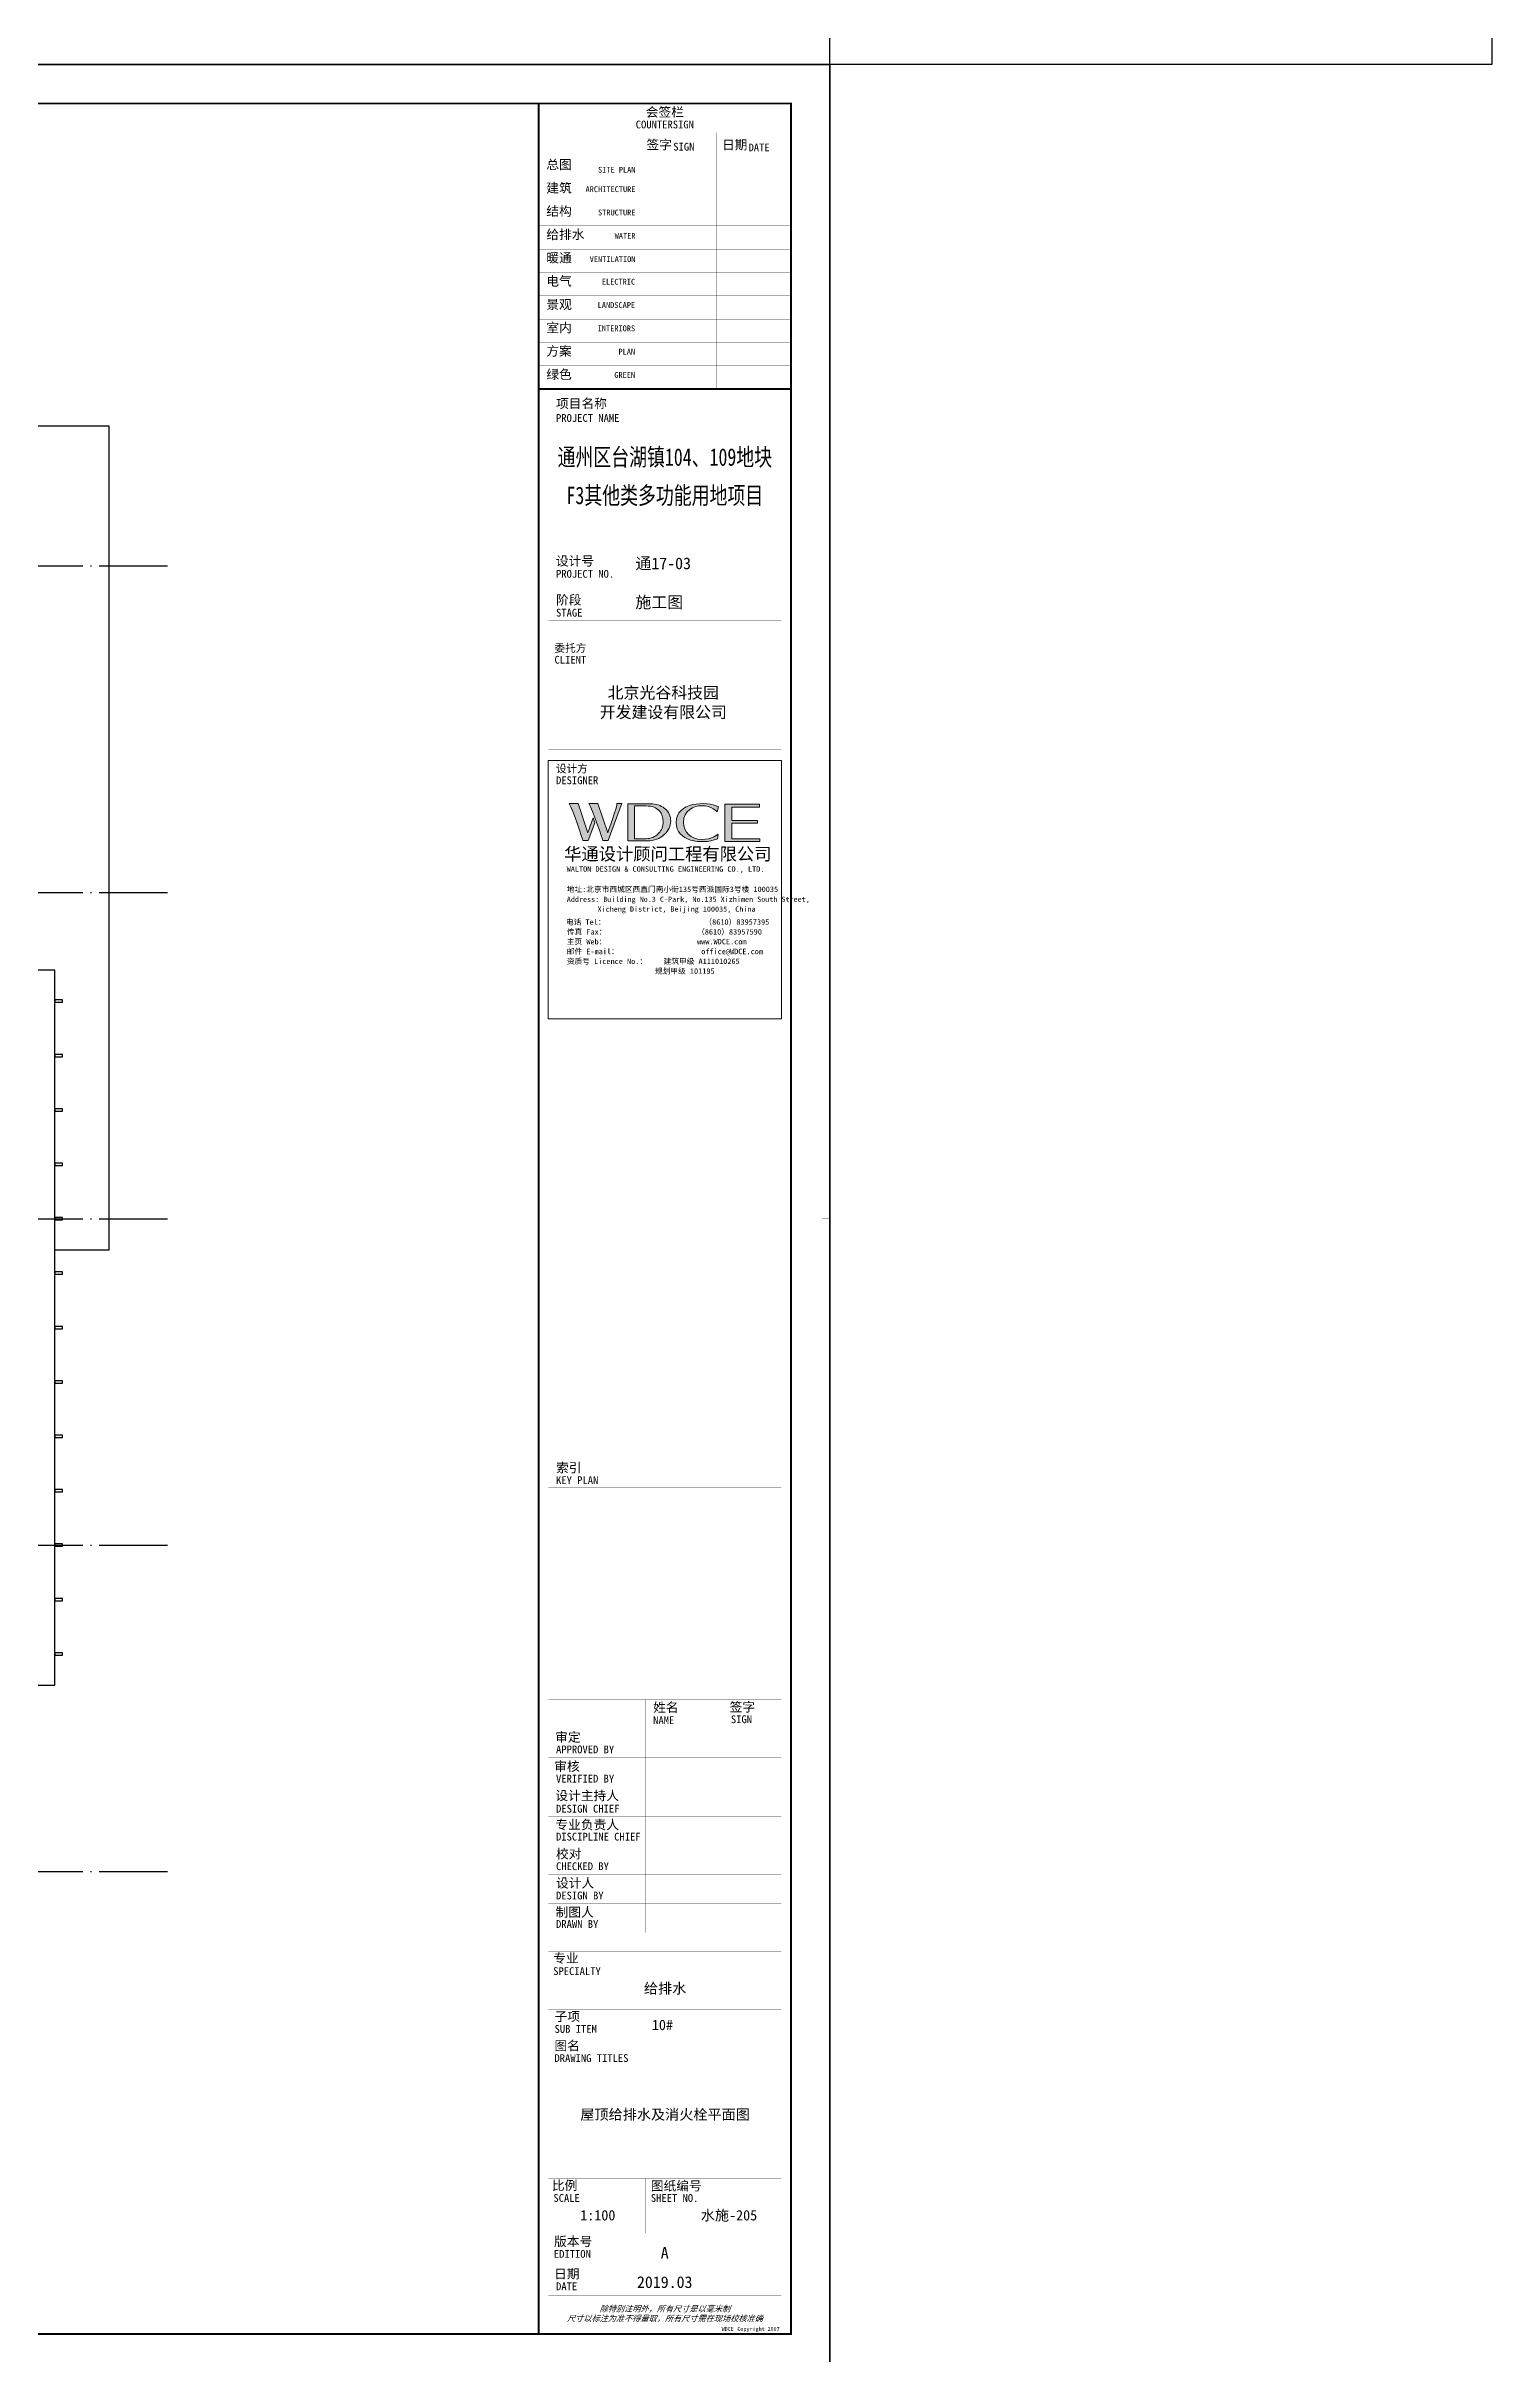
# Model space of a CAD drawing. Extents: x -186750 to 855523, y -12902 to 560425.
# Drawn here: x 45377 to 82585, y 225189 to 284576 of the extents above; entities that cross this region are included whole.
import ezdxf
from ezdxf.enums import TextEntityAlignment as Align
from ezdxf.xclip import XClip

# ---------------------------------------------------------------- set-up
doc = ezdxf.new("R2010")
doc.units = 0
doc.header["$LTSCALE"] = 1000
doc.header["$MEASUREMENT"] = 0
doc.header["$XCLIPFRAME"] = 0
doc.linetypes.add('104-10 轴网$0$DOTE', pattern=[2.4200000000000004, 2, -0.2, 0.02, -0.2])
doc.linetypes.add('X-104 8#10#平面$0$109-34 轴网$0$L1$0$$AUDIT_BAD_LTYPE1', pattern=[0])
doc.layers.add('10#楼幕墙$0$04-不打印_辅助线', color=165, linetype='Continuous', plot=False)
for name, color, linetype in [('10#楼幕墙$0$A-C_玻璃幕墙', 140, 'Continuous'), ('10#楼幕墙$0$A-O_屋面', 252, 'Continuous'), ('104-10 轴网$0$A_AXIS-轴线', 252, '104-10 轴网$0$DOTE'), ('SHEET_TEXT', 7, 'Continuous'), ('X-104 8#10#平面$0$00-图签', 7, 'Continuous'), ('X-104 8#10#平面$0$A-SUR_看线', 252, 'Continuous')]:
    doc.layers.add(name, color=color, linetype=linetype)
doc.styles.add('华文细黑', font='STXIHEI.TTF', dxfattribs={"height": 10})
doc.styles.add('图签信息$0$hwxh', font='STXIHEI.TTF')
doc.styles.add('图签信息$0$华文细黑', font='STXIHEI.TTF', dxfattribs={"height": 10})

# ---------------------------------------------------------------- blocks, each defined once
blk = doc.blocks.new('图签信息$0$WDCE Copyright200X')
at = {"const_width": 0.016}
blk.add_lwpolyline([(-10.59940458634446, 1.256125771104962, 0.9999999999999999), (-11.39940458634373, 1.256125771104962, 1)], format="xyb", close=True, dxfattribs=at)
at = {"style": '图签信息$0$华文细黑'}
for s, p in [('WDCE ', (-11.46336867556965, 0.5)), ('     Copyright ', (-3.513135566328856, 0.5))]:
    blk.add_text(s, height=1, dxfattribs=at).set_placement(p, align=Align.BOTTOM_RIGHT)
blk.add_text('c', height=0.6000000000000001, dxfattribs=at).set_placement((-11.03913788745558, 1.346005004482322), align=Align.MIDDLE_CENTER)
blk.add_attdef('200X', text='', height=1, dxfattribs=at).set_placement((-0.4516160869134183, 0.5), align=Align.BOTTOM_RIGHT)
blk = doc.blocks.new('图签信息$0$logo2')
h = blk.add_hatch(color=7)
h.paths.add_polyline_path([(19.02072923148228, -7.360451359885148), (15.8446936084174, -7.360451359885148), (15.8446936084174, -3.972197714929827), (18.973875901974, -3.972197714929827), (18.973875901974, -4.243326908481412), (16.46102159731674, -4.243326908481412), (16.46102159731674, -5.448077594440615), (18.81057826824662, -5.448077594440615), (18.81057826824662, -5.685617084852073), (16.474112968797, -5.685617084852073), (16.474112968797, -7.116193928845663), (19.02072923148228, -7.116193928845663)])
edge = h.paths.add_edge_path()
edge.add_spline(control_points=[(15.25868247978811, -4.206119852695426), (15.25868247978811, -4.206119852695426), (15.12707974543398, -4.645542071723439), (15.12707974543398, -4.645542071723439), (15.12707974543398, -4.645542071723439), (14.62030586523781, -4.101044371077594), (13.73422672189007, -4.101044371077594), (13.03521638679964, -4.101044371077594), (12.07093352434616, -4.537366002123441), (12.07575666120731, -5.620504737226597), (12.07954626874107, -6.487808097793452), (12.76580974212704, -7.163908532793433), (13.73422672189007, -7.167870395215089), (14.65647939169641, -7.171832257636745), (15.22698758041487, -6.680044552687714), (15.22698758041487, -6.680044552687714), (15.22698758041487, -6.680044552687714), (15.16428680121996, -7.107581184450759), (15.16428680121996, -7.107581184450759), (13.63190731847861, -7.702549567250743), (11.41705396988504, -7.290688130286423), (11.41085279392071, -5.643242382429144), (11.40361808862898, -3.720705578598623), (14.15694021679197, -3.664550485143848), (15.25868247978811, -4.206119852695426)], knot_values=[0, 0, 0, 0, 1, 1, 1, 2, 2, 2, 3, 3, 3, 4, 4, 4, 5, 5, 5, 6, 6, 6, 7, 7, 7, 8, 8, 8, 8], degree=3, periodic=0)
edge = h.paths.add_edge_path(flags=16)
edge.add_spline(control_points=[(10.22883975316405, -5.566416702426598), (10.22883975316405, -5.159550657211323), (10.11963015423666, -4.829682546886491), (9.897076839072339, -4.575951097012613), (9.630426272606105, -4.27312700408778), (9.228038854476178, -4.122059467401161), (8.689914584682564, -4.122059467401161), (8.689914584682564, -4.122059467401161), (7.637781729401063, -4.122059467401161), (7.637781729401063, -4.122059467401161), (7.637781729401063, -4.122059467401161), (7.637781729401063, -7.098279420504263), (7.637781729401063, -7.098279420504263), (7.637781729401063, -7.098279420504263), (8.662698312394665, -7.098279420504263), (8.662698312394665, -7.098279420504263), (9.133298666132232, -7.098279420504263), (9.519149615023942, -6.933603747673694), (9.822662727500367, -6.603735637348863), (10.09482545037934, -6.309179779043138), (10.22883975316405, -5.963636473919581), (10.22883975316405, -5.566416702426598)], knot_values=[0, 0, 0, 0, 1, 1, 1, 2, 2, 2, 3, 3, 3, 4, 4, 4, 5, 5, 5, 6, 6, 6, 7, 7, 7, 7], degree=3, periodic=0)
edge = h.paths.add_edge_path()
edge.add_spline(control_points=[(10.91889283408378, -5.50509396233488), (10.91889283408378, -5.9619139250406), (10.72493383031053, -6.365851637161608), (10.33598229343666, -6.719146412240579), (9.919814484274886, -7.098279420504263), (9.413729623630314, -7.288104306967952), (8.81703869195135, -7.288104306967952), (8.81703869195135, -7.288104306967952), (7.027999426241845, -7.288104306967952), (7.027999426241845, -7.288104306967952), (7.027999426241845, -7.288104306967952), (7.027999426241845, -3.924999875645752), (7.027999426241845, -3.924999875645752), (7.027999426241845, -3.924999875645752), (9.095402590794654, -3.924999875645752), (9.095402590794654, -3.924999875645752), (9.592874707044322, -3.924999875645752), (10.01489918239463, -4.063148295740016), (10.36319856572456, -4.339789645704339), (10.73320206492964, -4.636757072440637), (10.91889283408378, -5.025708609314512), (10.91889283408378, -5.50509396233488)], knot_values=[0, 0, 0, 0, 1, 1, 1, 2, 2, 2, 3, 3, 3, 4, 4, 4, 5, 5, 5, 6, 6, 6, 7, 7, 7, 7], degree=3, periodic=0)
at = {"lineweight": 0}
blk.add_lwpolyline([(19.02072923148228, -7.360451359885148), (15.8446936084174, -7.360451359885148), (15.8446936084174, -3.972197714929827), (18.973875901974, -3.972197714929827), (18.973875901974, -4.243326908481412), (16.46102159731674, -4.243326908481412), (16.46102159731674, -5.448077594440615), (18.81057826824662, -5.448077594440615), (18.81057826824662, -5.685617084852073), (16.474112968797, -5.685617084852073), (16.474112968797, -7.116193928845663), (19.02072923148228, -7.116193928845663), (19.02072923148228, -7.360451359885148)], dxfattribs=at)
for points, knots in [([(10.91889283408378, -5.50509396233488), (10.91889283408378, -5.9619139250406), (10.72493383031053, -6.365851637161608), (10.33598229343666, -6.719146412240579), (9.919814484274886, -7.098279420504263), (9.413729623630314, -7.288104306967952), (8.81703869195135, -7.288104306967952), (8.81703869195135, -7.288104306967952), (7.027999426241845, -7.288104306967952), (7.027999426241845, -7.288104306967952), (7.027999426241845, -7.288104306967952), (7.027999426241845, -3.924999875645752), (7.027999426241845, -3.924999875645752), (7.027999426241845, -3.924999875645752), (9.095402590794654, -3.924999875645752), (9.095402590794654, -3.924999875645752), (9.592874707044322, -3.924999875645752), (10.01489918239463, -4.063148295740016), (10.36319856572456, -4.339789645704339), (10.73320206492964, -4.636757072440637), (10.91889283408378, -5.025708609314512), (10.91889283408378, -5.50509396233488)], [0, 0, 0, 0, 1, 1, 1, 2, 2, 2, 3, 3, 3, 4, 4, 4, 5, 5, 5, 6, 6, 6, 7, 7, 7, 7]), ([(10.22883975316405, -5.566416702426598), (10.22883975316405, -5.159550657211323), (10.11963015423666, -4.829682546886491), (9.897076839072339, -4.575951097012613), (9.630426272606105, -4.27312700408778), (9.228038854476178, -4.122059467401161), (8.689914584682564, -4.122059467401161), (8.689914584682564, -4.122059467401161), (7.637781729401063, -4.122059467401161), (7.637781729401063, -4.122059467401161), (7.637781729401063, -4.122059467401161), (7.637781729401063, -7.098279420504263), (7.637781729401063, -7.098279420504263), (7.637781729401063, -7.098279420504263), (8.662698312394665, -7.098279420504263), (8.662698312394665, -7.098279420504263), (9.133298666132232, -7.098279420504263), (9.519149615023942, -6.933603747673694), (9.822662727500367, -6.603735637348863), (10.09482545037934, -6.309179779043138), (10.22883975316405, -5.963636473919581), (10.22883975316405, -5.566416702426598)], [0, 0, 0, 0, 1, 1, 1, 2, 2, 2, 3, 3, 3, 4, 4, 4, 5, 5, 5, 6, 6, 6, 7, 7, 7, 7]), ([(15.25868247978811, -4.206119852695426), (15.25868247978811, -4.206119852695426), (15.12707974543398, -4.645542071723439), (15.12707974543398, -4.645542071723439), (15.12707974543398, -4.645542071723439), (14.62030586523781, -4.101044371077594), (13.73422672189007, -4.101044371077594), (13.03521638679964, -4.101044371077594), (12.07093352434616, -4.537366002123441), (12.07575666120731, -5.620504737226597), (12.07954626874107, -6.487808097793452), (12.76580974212704, -7.163908532793433), (13.73422672189007, -7.167870395215089), (14.65647939169641, -7.171832257636745), (15.22698758041487, -6.680044552687714), (15.22698758041487, -6.680044552687714), (15.22698758041487, -6.680044552687714), (15.16428680121996, -7.107581184450759), (15.16428680121996, -7.107581184450759), (13.63190731847861, -7.702549567250743), (11.41705396988504, -7.290688130286423), (11.41085279392071, -5.643242382429144), (11.40361808862898, -3.720705578598623), (14.15694021679197, -3.664550485143848), (15.25868247978811, -4.206119852695426)], [0, 0, 0, 0, 1, 1, 1, 2, 2, 2, 3, 3, 3, 4, 4, 4, 5, 5, 5, 6, 6, 6, 7, 7, 7, 8, 8, 8, 8])]:
    blk.add_open_spline(points, degree=3, knots=knots, dxfattribs=at)
blk = doc.blocks.new('图签信息$0$logo1')
h = blk.add_hatch(color=8)
edge = h.paths.add_edge_path()
edge.add_spline(control_points=[(3.862643606226645, -5.205025947616417), (3.634578134649581, -5.879576088625315), (3.385842076524747, -6.562394464253322), (3.385842076524747, -6.562394464253322), (3.385842076524747, -6.562394464253322), (2.502863521159167, -3.90811889663174), (2.502863521159167, -3.90811889663174), (2.502863521159167, -3.90811889663174), (1.801786127413963, -3.90536281842537), (1.687408881849635, -3.90811889663174), (2.021238854596123, -4.385953955661026), (2.951759759021575, -7.27122332795394), (2.951759759021575, -7.27122332795394), (2.951759759021575, -7.27122332795394), (3.437174033118377, -7.27122332795394), (3.437174033118377, -7.27122332795394), (3.437174033118377, -7.27122332795394), (4.032486925694156, -5.658745322339971), (4.032486925694156, -5.658745322339971), (4.032486925694156, -5.658745322339971), (3.862643606226645, -5.205025947616417), (3.862643606226645, -5.205025947616417)], knot_values=[0, 0, 0, 0, 1, 1, 1, 2, 2, 2, 3, 3, 3, 4, 4, 4, 5, 5, 5, 6, 6, 6, 7, 7, 7, 7], degree=3, periodic=0)
h = blk.add_hatch(color=7)
edge = h.paths.add_edge_path()
edge.add_spline(control_points=[(6.037533820827859, -3.90811889663174), (6.08955479697308, -4.100872116189696), (5.198308006988392, -6.562394464253322), (5.198308006988392, -6.562394464253322), (5.198308006988392, -6.562394464253322), (4.302238080142557, -3.90811889663174), (4.302238080142557, -3.90811889663174), (4.302238080142557, -3.90811889663174), (3.600471666845761, -3.90536281842537), (3.486438931057229, -3.90811889663174), (3.820613413579513, -4.385953955661026), (4.751134318004965, -7.27122332795394), (4.751134318004965, -7.27122332795394), (4.751134318004965, -7.27122332795394), (5.23620408232597, -7.27122332795394), (5.23620408232597, -7.27122332795394), (5.23620408232597, -7.27122332795394), (6.332778698685176, -4.300343276375678), (6.332778698685176, -4.300343276375678), (6.332778698685176, -4.300343276375678), (6.481951431604917, -3.90811889663174), (6.481951431604917, -3.90811889663174), (6.481951431604917, -3.90811889663174), (6.214267335811294, -3.913803307932376), (6.037533820827859, -3.90811889663174)], knot_values=[0, 0, 0, 0, 1, 1, 1, 2, 2, 2, 3, 3, 3, 4, 4, 4, 5, 5, 5, 6, 6, 6, 7, 7, 7, 8, 8, 8, 8], degree=3, periodic=0)
at = {"color": 8, "lineweight": 0}
blk.add_open_spline([(3.862643606226645, -5.205025947616417), (3.634578134649581, -5.879576088625315), (3.385842076524747, -6.562394464253322), (3.385842076524747, -6.562394464253322), (3.385842076524747, -6.562394464253322), (2.502863521159167, -3.90811889663174), (2.502863521159167, -3.90811889663174), (2.502863521159167, -3.90811889663174), (1.801786127413963, -3.90536281842537), (1.687408881849635, -3.90811889663174), (2.021238854596123, -4.385953955661026), (2.951759759021575, -7.27122332795394), (2.951759759021575, -7.27122332795394), (2.951759759021575, -7.27122332795394), (3.437174033118377, -7.27122332795394), (3.437174033118377, -7.27122332795394), (3.437174033118377, -7.27122332795394), (4.032486925694156, -5.658745322339971), (4.032486925694156, -5.658745322339971), (4.032486925694156, -5.658745322339971), (3.862643606226645, -5.205025947616417), (3.862643606226645, -5.205025947616417)], degree=3, knots=[0, 0, 0, 0, 1, 1, 1, 2, 2, 2, 3, 3, 3, 4, 4, 4, 5, 5, 5, 6, 6, 6, 7, 7, 7, 7], dxfattribs=at)
at = {"lineweight": 0}
blk.add_open_spline([(6.037533820827859, -3.90811889663174), (6.08955479697308, -4.100872116189696), (5.198308006988392, -6.562394464253322), (5.198308006988392, -6.562394464253322), (5.198308006988392, -6.562394464253322), (4.302238080142557, -3.90811889663174), (4.302238080142557, -3.90811889663174), (4.302238080142557, -3.90811889663174), (3.600471666845761, -3.90536281842537), (3.486438931057229, -3.90811889663174), (3.820613413579513, -4.385953955661026), (4.751134318004965, -7.27122332795394), (4.751134318004965, -7.27122332795394), (4.751134318004965, -7.27122332795394), (5.23620408232597, -7.27122332795394), (5.23620408232597, -7.27122332795394), (5.23620408232597, -7.27122332795394), (6.332778698685176, -4.300343276375678), (6.332778698685176, -4.300343276375678), (6.332778698685176, -4.300343276375678), (6.481951431604917, -3.90811889663174), (6.481951431604917, -3.90811889663174), (6.481951431604917, -3.90811889663174), (6.214267335811294, -3.913803307932376), (6.037533820827859, -3.90811889663174)], degree=3, knots=[0, 0, 0, 0, 1, 1, 1, 2, 2, 2, 3, 3, 3, 4, 4, 4, 5, 5, 5, 6, 6, 6, 7, 7, 7, 8, 8, 8, 8], dxfattribs=at)
blk.add_blockref('图签信息$0$logo2', (0, 0))
blk = doc.blocks.new('图签信息$0$时间-logo')
at = {"layer": 'Defpoints', "lineweight": 0}
blk.add_lwpolyline([(0.0001722548878984043, -23.45663710463375), (-21.16633611514082, -23.45663710463375), (-21.16633611514082, 0.0003445097757963644), (0.0001722548878984043, 0.0003445097757963644), (0.0001722548878984043, -23.45663710463375)], dxfattribs=at)
blk.add_blockref('图签信息$0$logo1', (-20.96700383288875, 0))
at = {"style": '图签信息$0$hwxh'}
for s, height, p in [('华通设计顾问工程有限公司 ', 1.15, (-19.72643262400533, -9.054043845530455)), ('WALTON DESIGN & CONSULTING ENGINEERING CO., LTD.', 0.5, (-19.49719682217647, -10.09596388025067)), ('Address: Building No.3 C-Park, No.135 Xizhimen South Street, ', 0.47, (-19.48452197453581, -12.82680056417378)), ('地址:北京市西城区西直门南小街135号西派国际3号楼 100035', 0.5, (-19.48452197453581, -11.93552792325897)), ('电话 Tel：                        （8610）83957395 ', 0.5, (-19.56392193949079, -14.90643672630832)), ('Xicheng District, Beijing 100035, China ', 0.47, (-16.69079096705566, -13.71807320508858)), ('传真 Fax：                      （8610）83957590 ', 0.5, (-19.48452197453581, -15.79770936722312)), ('主页 Web：                      www.WDCE.com ', 0.5, (-19.48452197453581, -16.68898200813793)), ('资质号 Licence No.：    建筑甲级 A111010265 ', 0.5, (-19.48452197453581, -18.47152728996753)), ('邮件 E-mail：                    office@WDCE.com ', 0.5, (-19.48452197453581, -17.58025464905273)), ('   规划甲级 101195', 0.5, (-12.60204497318924, -19.36279993088234))]:
    blk.add_text(s, height=height, dxfattribs=at).set_placement(p)
blk = doc.blocks.new('图签信息')
at = {"const_width": 0.5}
for points in [[(-65.00000000000273, 574), (-64.99999999999545, 500.4999999999999), (4.320099833421409e-12, 500.4999999999999), (4.320099833421409e-12, 574)], [(-64.99999999999545, -1.4210854715202e-14), (4.320099833421409e-12, -1.4210854715202e-14), (4.320099833421409e-12, 500.4999999999999), (-64.99999999999545, 500.4999999999999)]]:
    blk.add_lwpolyline(points, close=True, dxfattribs=at)
for points, const_width in [([(-64.99999999999545, 566.5), (4.320099833421409e-12, 566.5)], 0.05), ([(-39.14477304461911, 566.5), (-39.14477304461911, 500.4999999999999)], 0.05), ([(-19.1006717005539, 566.5), (-19.1006717005539, 500.4999999999999)], 0.05), ([(-64.99999999999545, 560.5), (4.320099833421409e-12, 560.5)], 0.05), ([(-64.99999999999545, 554.5), (4.320099833421409e-12, 554.5)], 0.05), ([(-64.99999999999545, 548.5), (4.320099833421409e-12, 548.5)], 0.05), ([(-64.99999999999545, 542.5), (4.320099833421409e-12, 542.5)], 0.05), ([(-64.99999999999545, 536.5), (4.320099833421409e-12, 536.5)], 0.05), ([(-64.99999999999545, 530.5), (4.320099833421409e-12, 530.5)], 0.05), ([(-64.99999999999545, 524.5), (4.320099833421409e-12, 524.5)], 0.05), ([(-64.99999999999545, 518.5), (4.320099833421409e-12, 518.5)], 0.05), ([(-64.99999999999545, 512.5), (4.320099833421409e-12, 512.5)], 0.05), ([(-64.99999999999545, 512.5), (4.320099833421409e-12, 512.5)], 0.05), ([(-64.99999999999545, 506.4999999999999), (4.320099833421409e-12, 506.4999999999999)], 0.05), ([(-64.99999999999545, 500.4999999999999), (4.320099833421409e-12, 500.4999999999999)], 0.05), ([(-62.49999999999545, 450.8651490923694), (-2.49999999999568, 450.8651490923694)], 0.05), ([(-62.49999999999545, 440.8651490923694), (-2.49999999999568, 440.8651490923694)], 0.05), ([(-2.49999999999568, 407.8537807337489), (-2.49999999999568, 436.1180226144788), (-62.49999999999545, 436.1180226144788), (-62.49999999999545, 407.8537807337489)], 0.04999999999999995), ([(-62.49999999999545, 407.8537807337489), (-2.49999999999568, 407.8537807337489)], 0.04999999999999995), ([(-62.49999999999545, 404.9158514156406), (-62.49999999999545, 227.8271815069857)], 0.04999999999999995), ([(-62.49999999999545, 404.9158514156406), (-2.49999999999568, 404.9158514156406)], 0.04999999999999995), ([(-62.49999999999545, 227.8271815069857), (-2.49999999999568, 227.8271815069857), (-2.49999999999568, 404.9158514156406)], 0.04999999999999995), ([(-57.49999999999545, 338.3612295669009), (-7.49999999999568, 338.3612295669009)], 0.04999999999999995), ([(-57.49999999999545, 288.8268789483773), (-7.49999999999568, 288.8268789483773)], 0.04999999999999995), ([(-57.49999999999545, 234.8537807337489), (-7.49999999999568, 234.8537807337489)], 0.04999999999999995), ([(-62.49999999999545, 227.8271815069857), (-2.49999999999568, 227.8271815069857)], 0.04999999999999995), ([(-62.49999999999545, 217.7359199957208), (-2.49999999999568, 217.7359199957208)], 0.05), ([(-62.49999999999545, 103.2620985673129), (-2.49999999999568, 103.2620985673129), (-2.49999999999568, 163.2620985673129), (-62.49999999999545, 163.2620985673129), (-62.49999999999545, 103.2620985673129)], 0.05), ([(-37.49999999999568, 163.2620985673129), (-37.49999999999568, 103.2620985673129)], 0.05), ([(-19.99999999999545, 163.2620985673129), (-19.99999999999545, 103.2620985673129)], 0.05), ([(-62.49999999999545, 155.7620985673129), (-2.49999999999568, 155.7620985673129)], 0.05), ([(-62.49999999999545, 148.2620985673129), (-2.49999999999568, 148.2620985673129)], 0.05), ([(-62.49999999999545, 140.7620985673129), (-2.49999999999568, 140.7620985673129)], 0.05), ([(-62.49999999999545, 133.2620985673129), (-2.49999999999568, 133.2620985673129)], 0.05), ([(-62.49999999999545, 125.7620985673129), (-2.49999999999568, 125.7620985673129)], 0.05), ([(-62.49999999999545, 118.2620985673129), (-2.49999999999568, 118.2620985673129)], 0.05), ([(-62.49999999999545, 110.7620985673129), (-2.49999999999568, 110.7620985673129)], 0.05), ([(-62.49999999999545, 98.49999999999997), (-2.49999999999568, 98.49999999999997), (-2.49999999999568, 9.999999999999986), (-62.49999999999545, 9.999999999999986), (-62.49999999999545, 98.49999999999997)], 0.05), ([(-62.49999999999545, 83.5), (-2.49999999999568, 83.5)], 0.05), ([(-62.49999999999545, 76), (-2.49999999999568, 76)], 0.05), ([(-62.49999999999545, 40), (-2.49999999999568, 40)], 0.05), ([(-37.49999999999568, 40), (-37.49999999999568, 25.99999999999999)], 0.05), ([(-62.49999999999545, 25.99999999999999), (-2.49999999999568, 25.99999999999999)], 0.05), ([(-62.49999999999545, 17.99999999999999), (-2.49999999999568, 17.99999999999999)], 0.05)]:
    blk.add_lwpolyline(points, dxfattribs=dict(const_width=const_width))
at = {"ltscale": 0.001, "xscale": 2.834689937531525, "yscale": 2.834689937531525, "zscale": 2.834689937531525}
blk.add_blockref('图签信息$0$时间-logo', (-2.49999999999568, 404.9158514156406), dxfattribs=at)
blk.add_blockref('图签信息$0$WDCE Copyright200X', (-2.49999999999568, -1.4210854715202e-14)).add_auto_attribs({'200X': '2007'})
at = {"style": '图签信息$0$华文细黑'}
for s, height, p in [('会签栏', 2.4, (-32.50000000000273, 573)), ('COUNTERSIGN', 2, (-32.50000000000273, 569.5977370786459))]:
    blk.add_text(s, height=height, dxfattribs=at).set_placement(p, align=Align.TOP_CENTER)
for s, height, p in [('签字', 2.4, (-37.22245963978207, 564.6340591497828)), ('日期', 2.4, (-17.79201240960833, 564.5784462411502)), ('总图', 2.4, (-62.99999999999568, 559.5)), ('SIGN', 2, (-30.32005426888213, 563.8845074550445)), ('DATE', 2, (-10.95922043231553, 563.6957848773163)), ('建筑', 2.4, (-62.99999999999568, 553.5)), ('结构', 2.4, (-62.99999999999568, 547.5)), ('给排水', 2.4, (-62.99999999999568, 541.5)), ('暖通', 2.4, (-62.99999999999568, 535.5)), ('电气', 2.4, (-62.99999999999568, 529.5)), ('景观', 2.4, (-62.99999999999568, 523.5)), ('室内', 2.4, (-62.99999999999568, 517.5)), ('方案', 2.4, (-62.99999999999568, 511.4999999999999)), ('绿色', 2.4, (-62.99999999999568, 505.5000000000001)), ('项目名称', 2.4, (-60.4999999999884, 498.003326759801)), ('PROJECT NAME', 2, (-60.4999999999884, 494.0786817350855)), ('设计号', 2.4, (-60.54465229522907, 457.4789648001825)), ('PROJECT NO.', 2, (-60.4999999999884, 453.965486020541)), ('阶段', 2.4, (-60.4999999999884, 447.4691970374261)), ('STAGE', 2, (-60.4999999999884, 443.965486020541)), ('委托方', 2, (-60.89723522267286, 434.8600734792527)), ('CLIENT', 2, (-60.89723522267286, 431.8600734792526)), ('设计方', 1.999999999999999, (-60.4999999999884, 403.83357933944)), ('DESIGNER', 1.999999999999999, (-60.4999999999884, 400.8335793394399)), ('KEY PLAN', 2, (-60.4999999999884, 220.7359199957209)), ('索引', 2.4, (-60.4999999999884, 224.1369858482722)), ('姓名', 2.4, (-35.50414124065992, 162.4740349823624)), ('签字', 2.4, (-15.8064714426248, 162.5682593709571)), ('审定', 2.4, (-60.7291972087362, 154.8078919265172)), ('NAME', 2, (-35.49999999999545, 158.9559397554622)), ('SIGN', 2, (-15.49999999999568, 159.2008668049421)), ('APPROVED BY', 2, (-60.49999999999568, 151.4415470446802)), ('审核', 2.4, (-60.95484962372848, 147.2936585593343)), ('VERIFIED BY', 2, (-60.49999999999568, 143.9149446304509)), ('设计主持人', 2.4, (-60.67762178376438, 139.7620985673129)), ('专业负责人', 2.4, (-60.66716142653877, 132.2620985673129)), ('DESIGN CHIEF', 2, (-60.49999999999568, 136.1854101728532)), ('校对', 2.4, (-60.49999999999568, 124.7620985673129)), ('DISCIPLINE CHIEF', 2, (-60.49999999999568, 128.9837770826016)), ('CHECKED BY', 2, (-60.49999999999568, 121.370826370854)), ('设计人', 2.4, (-60.49999999999568, 117.2620985673129)), ('DESIGN BY', 2, (-60.49999999999568, 113.8323668008998)), ('制图人', 2.4, (-60.60586335487756, 109.7620985673129)), ('DRAWN BY', 2, (-60.49999999999568, 106.4977116805312)), ('专业', 2.4, (-61.23055664504045, 97.92572427484265)), ('SPECIALTY', 2, (-61.23055664504045, 94.37836307019097)), ('SUB ITEM', 2, (-60.87761322115261, 79.50000000000001)), ('子项', 2.4, (-60.87761322115261, 82.91914139231812)), ('DRAWING TITLES', 2, (-60.90551381231035, 72)), ('图名', 2.4, (-60.90551381231035, 75.4051032210482)), ('比例', 2.4, (-61.55535357425401, 39.42171678327212)), ('SCALE', 2, (-61.18598001241776, 35.99999999999999)), ('SHEET NO.', 2, (-36.1027284315453, 35.99999999999999)), ('图纸编号', 2.4, (-36.1027284315453, 39.32421841725589)), ('版本号', 2.4, (-61.00421948333246, 25.02554083917879)), ('EDITION', 2, (-61.06149774413939, 21.60578199040559)), ('日期', 2.4, (-61.00421948333246, 16.68326489126046)), ('DATE', 2, (-60.49999999999568, 13.26350604248726))]:
    blk.add_text(s, height=height, dxfattribs=at).set_placement(p, align=Align.TOP_LEFT)
for s, p in [('ARCHITECTURE', (-40.05562734564137, 552.6984817677658)), ('SITE PLAN', (-40.05562734564137, 557.6984817677658)), ('STRUCTURE', (-40.05562734564137, 546.6984817677658)), ('WATER', (-40.05562734564137, 540.6984817677658)), ('VENTILATION', (-40.05562734564137, 534.6984817677658)), ('ELECTRIC', (-40.14477304461911, 528.8864235618494)), ('LANDSCAPE', (-40.14477304461911, 522.8864235618494)), ('INTERIORS', (-40.14477304461911, 516.8864235618494)), ('PLAN', (-40.14477304461911, 510.8864235618493)), ('GREEN', (-40.14477304461911, 504.8864235618494))]:
    blk.add_text(s, height=1.5, dxfattribs=at).set_placement(p, align=Align.TOP_RIGHT)
at = {"color": 4, "style": '图签信息$0$华文细黑', "width": 0.75}
for s, p in [('通州区台湖镇104、109地块', (-32.49999999999545, 480.7776606936532)), ('F3其他类多功能用地项目', (-32.49999999999545, 470.9054438621387))]:
    blk.add_text(s, height=4.5, dxfattribs=at).set_placement(p, align=Align.CENTER)
at = {"color": 4, "style": '图签信息$0$华文细黑'}
for s, p in [('A', (-32.53306876774809, 19.40460744920709)), ('2019.03', (-32.53306876774809, 11.84342924066731))]:
    blk.add_text(s, height=3, dxfattribs=at).set_placement(p, align=Align.CENTER)
at = {"style": '图签信息$0$华文细黑', "oblique": 20}
for s, p in [('除特别注明外，所有尺寸是以毫米制', (-32.49999999999545, 6.500000000007262)), ('尺寸以标注为准不得量取，所有尺寸需在现场校核准确', (-32.49999999999545, 4.000000000007262))]:
    blk.add_text(s, height=1.5, dxfattribs=at).set_placement(p, align=Align.MIDDLE_CENTER)
at = {"color": 4, "ltscale": 0.001, "char_height": 3, "width": 58.48948377250053, "style": '图签信息$0$华文细黑'}
for s, insert, attachment_point in [('通17-03', (-40.06242156794815, 455.5107781340303), 4), ('施工图', (-40.06242156794815, 445.5107781340303), 4), ('北京光谷科技园\\P开发建设有限公司', (-32.89723522267286, 419.7059220486553), 5)]:
    blk.add_mtext(s, dxfattribs=dict(at, insert=insert, attachment_point=attachment_point))
blk = doc.blocks.new('图签-A1')
at = {"color": 2}
blk.add_blockref('图签信息', (0, 0), dxfattribs=at)
blk = doc.blocks.new('图框-A1')
for points, const_width in [([(5.684341886080801e-13, 0), (841.0000000000002, 0), (841.0000000000002, 594), (5.684341886080801e-13, 594)], 0.05), ([(765.9999999999966, 584), (25.00000000000045, 584), (25.00000000000045, 10), (766.0000000000002, 10)], 0.5)]:
    blk.add_lwpolyline(points, close=True, dxfattribs=dict(const_width=const_width))
at = {"const_width": 0.05}
blk.add_lwpolyline([(841.0000000000002, 297), (839.0000000000002, 297)], dxfattribs=at)
blk = doc.blocks.new('104-10 轴网')
at = {"layer": '104-10 轴网$0$A_AXIS-轴线', "linetype": '104-10 轴网$0$DOTE'}
for p, q in [((-5.093170329928398e-11, -6500.000000000015), (2.110027708113194e-10, 40100.00000000004)), ((8399.999999999949, -6500.000000000015), (8400.000000000211, 40100.00000000004)), ((16799.99999999992, -6500.000000000015), (16800.00000000021, 40100.00000000004)), ((25199.99999999992, -6500.000000000015), (25200.00000000021, 40100.00000000004)), ((33599.99999999995, -6500.000000000015), (33600.00000000021, 40100.00000000004)), ((41999.99999999995, -6500.000000000015), (42000.00000000021, 40100.00000000004)), ((120429.5977508623, 40099.99999999988), (120429.5977508621, -6500.000000000178)), ((128829.5977508623, 40099.99999999988), (128829.5977508621, -6500.000000000186)), ((137229.5977508624, 40099.99999999987), (137229.5977508621, -6500.000000000186)), ((145629.5977508624, 40099.99999999987), (145629.5977508621, -6500.000000000186)), ((154029.5977508624, 40099.99999999987), (154029.5977508621, -6500.000000000186)), ((162429.5977508624, 40099.99999999987), (162429.5977508621, -6500.000000000186)), ((-6500.000000000022, 33599.99999999999), (48500.00000000018, 33600.00000000004)), ((168929.5977508623, 33599.99999999987), (113929.5977508621, 33599.99999999983)), ((-6500.000000000022, 25199.99999999999), (48500.00000000018, 25200.00000000004)), ((168929.5977508623, 25199.99999999987), (113929.5977508621, 25199.99999999982)), ((-6500.000000000022, 16799.99999999999), (48500.00000000018, 16800.00000000004)), ((168929.5977508623, 16799.99999999987), (113929.5977508621, 16799.99999999982)), ((-6500.000000000022, 8399.999999999985), (48500.00000000018, 8400.000000000044)), ((168929.5977508623, 8399.999999999873), (113929.5977508621, 8399.999999999822)), ((-6500.000000000022, -1.477928890381008e-11), (48500.00000000018, 4.342837200965732e-11)), ((168929.5977508623, -1.2732925824821e-10), (113929.5977508621, -1.782609615474939e-10))]:
    blk.add_line(p, q, dxfattribs=at)
at = {"layer": 'Defpoints'}
for points in [[(-16049.99999999992, 45500.00000000001), (58050.00000000011, 45499.99999999999), (58050.00000000011, -11900.00000000001), (-16049.99999999998, -11899.99999999996)], [(104379.5977508624, 45500.00000000001), (178479.5977508625, 45499.99999999999), (178479.5977508625, -11900.00000000001), (104379.5977508624, -11899.99999999996)]]:
    blk.add_lwpolyline(points, close=True, dxfattribs=at)
blk = doc.blocks.new('10#楼幕墙')
at = {"layer": '10#楼幕墙$0$04-不打印_辅助线'}
for points in [[(-18549.99999999994, 284100), (65550.00000000006, 284100), (65550.00000000006, 343500), (-18549.99999999994, 343500)], [(-18549.99999999994, 224700), (65550.00000000006, 224700), (65550.00000000006, 284100), (-18549.99999999994, 284100)]]:
    blk.add_lwpolyline(points, close=True, dxfattribs=at)
at = {"layer": '10#楼幕墙$0$A-C_玻璃幕墙'}
for points in [[(45600.00000005462, 259969.9999999931), (45799.99999997558, 259969.9999999931), (45799.99999997558, 260029.9999999931), (45600.00000005462, 260029.9999999931)], [(45599.99999997543, 258569.9999999608), (45799.99999997555, 258569.9999999608), (45799.99999997555, 258629.9999999608), (45599.99999997543, 258629.9999999608)], [(45599.99999997543, 257169.9999999608), (45799.99999997555, 257169.9999999608), (45799.99999997555, 257229.9999999608), (45599.99999997543, 257229.9999999608)], [(45600.00000003569, 255769.9999999608), (45799.99999997555, 255769.9999999608), (45799.99999997555, 255829.9999999608), (45600.00000003569, 255829.9999999608)], [(45600.00000002938, 254369.9999999608), (45799.99999997555, 254369.9999999608), (45799.99999997555, 254429.9999999608), (45600.00000002938, 254429.9999999608)], [(45599.99999997531, 252969.9999999608), (45799.99999997555, 252969.9999999608), (45799.99999997555, 253029.9999999608), (45599.99999997531, 253029.9999999608)], [(45599.99999997531, 251569.9999999608), (45799.99999997555, 251569.9999999608), (45799.99999997555, 251629.9999999608), (45599.99999997531, 251629.9999999608)], [(45600.00000001045, 250169.9999999607), (45799.99999997555, 250169.9999999607), (45799.99999997555, 250229.9999999607), (45600.00000001045, 250229.9999999607)], [(45600.00000000414, 248769.9999999607), (45799.99999997555, 248769.9999999607), (45799.99999997555, 248829.9999999607), (45600.00000000414, 248829.9999999607)], [(45599.99999999783, 247369.9999999607), (45799.99999997555, 247369.9999999607), (45799.99999997555, 247429.9999999607), (45599.99999999783, 247429.9999999607)], [(45599.99999999152, 245969.9999999607), (45799.99999997555, 245969.9999999607), (45799.99999997555, 246029.9999999607), (45599.99999999152, 246029.9999999607)], [(45599.99999998521, 244569.9999999607), (45799.99999997555, 244569.9999999607), (45799.99999997555, 244629.9999999607), (45599.99999998521, 244629.9999999607)], [(45599.99999997543, 243169.9999999607), (45799.99999997555, 243169.9999999607), (45799.99999997555, 243229.9999999607), (45599.99999997543, 243229.9999999607)]]:
    blk.add_lwpolyline(points, close=True, dxfattribs=at)
at = {"layer": '10#楼幕墙$0$A-O_屋面'}
blk.add_lwpolyline([(34400.00000000015, 242399.9999999903), (45599.99999997543, 242399.9999999608), (45600.00000005836, 260799.9999999641), (33570.00000000377, 260799.9999999633)], dxfattribs=at)
blk = doc.blocks.new('X-104 8#10#平面')
at = {"linetype": 'X-104 8#10#平面$0$109-34 轴网$0$L1$0$$AUDIT_BAD_LTYPE1'}
blk.add_lwpolyline([(65550.00000000015, 284100.0000000001), (65550.00000000015, 224700.0000000001), (-18549.99999999987, 224700.0000000001), (-18549.99999999987, 284100.0000000001)], close=True, dxfattribs=at)
at = {"layer": 'Defpoints', "color": 1}
blk.add_lwpolyline([(-53988.50000000041, 387678.9999999998), (82584.99999999959, 387679), (82584.9999999997, 284100.0000000001), (-53988.50000000031, 284099.9999999999)], close=True, dxfattribs=at)
at = {"layer": 'X-104 8#10#平面$0$00-图签'}
blk.add_lwpolyline([(-18549.99999999983, 284100.0000000001), (65550.00000000017, 284100.0000000001), (65550.00000000012, 343500.0000000002), (-18549.99999999988, 343500.0000000001)], close=True, dxfattribs=at)
at = {"layer": 'X-104 8#10#平面$0$A-SUR_看线'}
blk.add_lwpolyline([(45599.99999999487, 253599.9999999976), (47000.0000000074, 253599.9999999978), (47000.00000000388, 274800.0000000825), (32800.00000000672, 274800.0000000814), (32800.00000000662, 271999.9999999936)], dxfattribs=at)
at = {"linetype": 'X-104 8#10#平面$0$109-34 轴网$0$L1$0$$AUDIT_BAD_LTYPE1'}
ref = blk.add_blockref('10#楼幕墙', (0, 0), dxfattribs=at)
XClip(ref).set_block_clipping_path([(-18549.99999999996, -12899.99999999999), (65550.00000000006, 343500.0000000001)])
at = {"xscale": 100, "yscale": 100, "zscale": 100}
for name, p in [('图框-A1', (-18549.99999999987, 224700.0000000001)), ('图签-A1', (64550.00000000014, 225700.0000000001))]:
    blk.add_blockref(name, p, dxfattribs=at)
at = {"linetype": 'X-104 8#10#平面$0$109-34 轴网$0$L1$0$$AUDIT_BAD_LTYPE1'}
ref = blk.add_blockref('104-10 轴网', (1.527951098978519e-10, 237600), dxfattribs=at)
XClip(ref).set_block_clipping_path([(-16049.999999999924, -11899.999999999913), (58049.99999999998, 45500.00000000012)])

msp = doc.modelspace()

# ---------------------------------------------------------------- linework, layer by layer
msp.add_lwpolyline([(-18549.99999999994, 224700.0000000001), (65550.00000000001, 224700.0000000001), (65550.00000000001, 284100.0000000001), (-18549.99999999994, 284100.0000000001)], close=True)

# ---------------------------------------------------------------- block references
msp.add_blockref('X-104 8#10#平面', (0, 0))

# ---------------------------------------------------------------- texts
at = {"layer": 'SHEET_TEXT', "style": '华文细黑'}
for tag, p in [('给排水', (61307.54830141609, 234593.8286708702)), ('10#', (61238.14440378845, 233653.6418337201)), ('屋顶给排水及消火栓平面图', (61307.54830141594, 231348.9699212726)), ('1:100', (59574.46014165216, 228755.3784191231)), ('水施-205', (62951.1111953006, 228755.3778183384))]:
    msp.add_attdef(tag, text='总平面图', height=266.6666666666666, rotation=359.9999897947369, dxfattribs=at).set_placement(p, align=Align.MIDDLE_CENTER)

doc.saveas('drawing.dxf')
